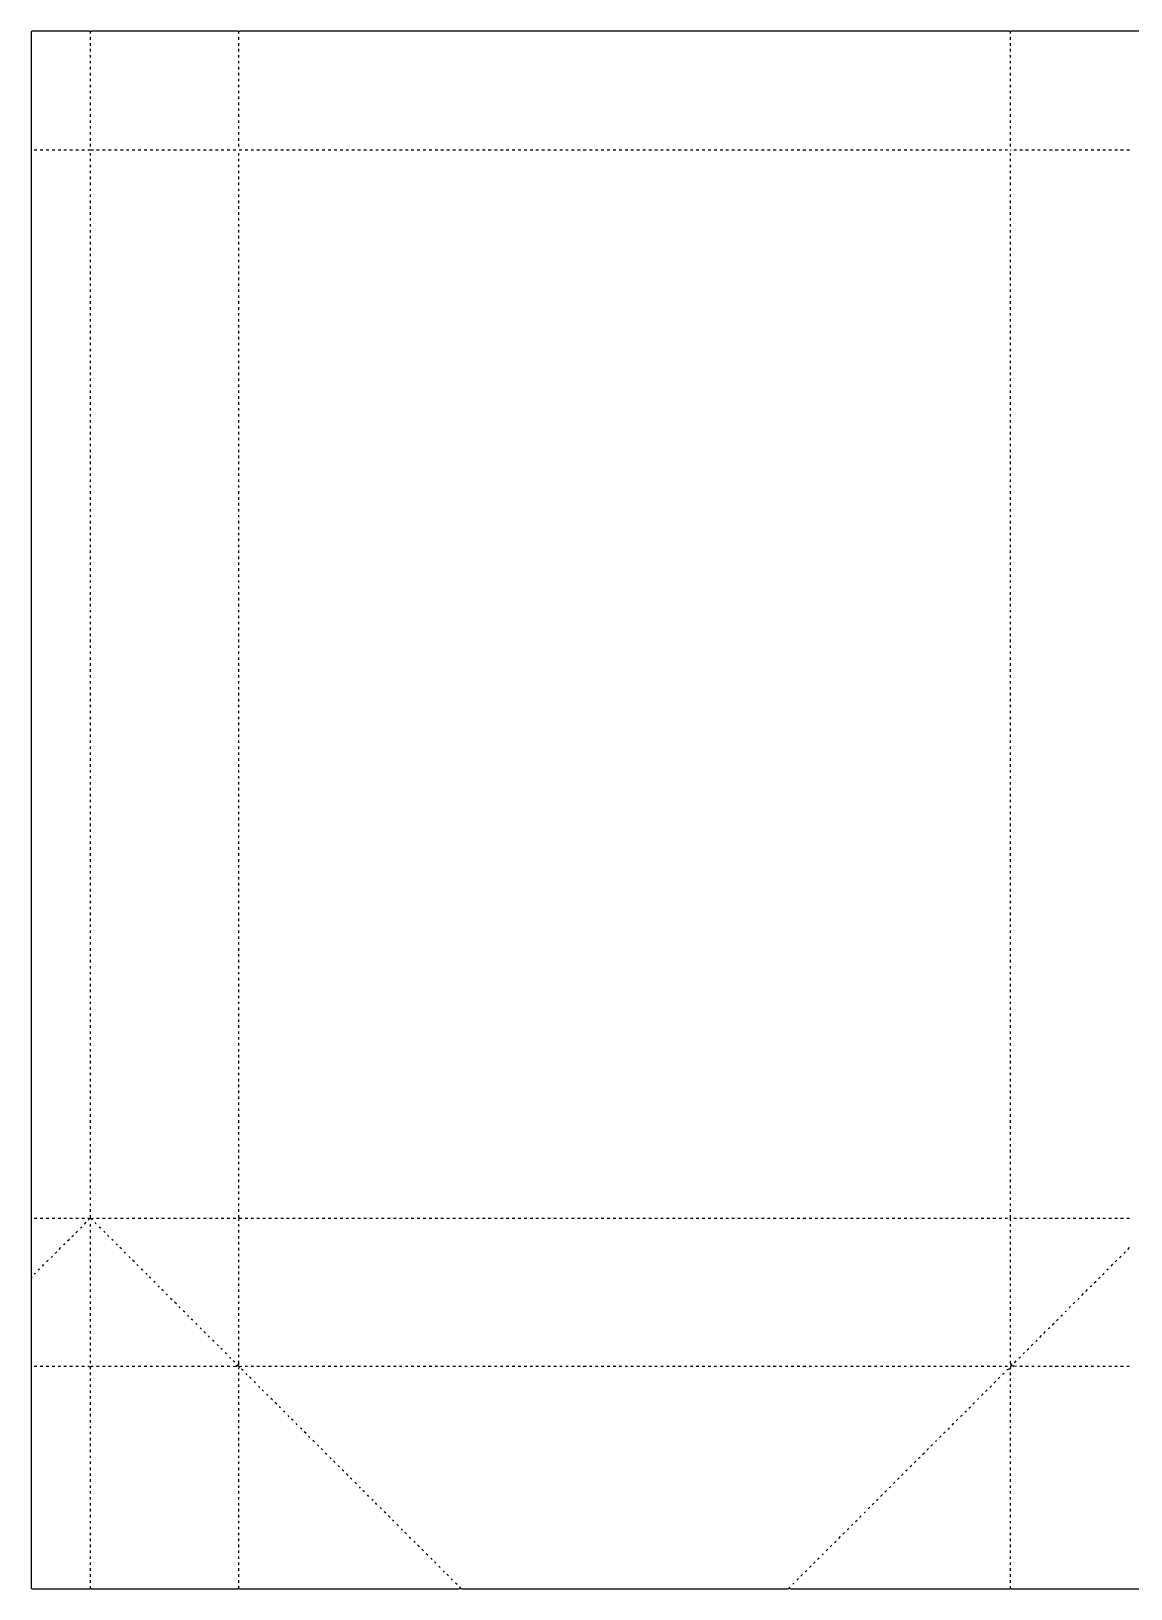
# Model space of a CAD drawing. Extents: x 1007 to 9747, y 717 to 6917.
# Drawn here: x 1007 to 5382, y 717 to 6917 of the extents above; entities that cross this region are included whole.
import ezdxf

# ---------------------------------------------------------------- set-up
doc = ezdxf.new("R2010")
doc.units = 0
doc.layers.get('0').update_dxf_attribs({"linetype": 'CONTINUOUS'})

msp = doc.modelspace()

# ---------------------------------------------------------------- linework, layer by layer
at = {"color": 7, "linetype": 'CONTINUOUS'}
for points in [[(5491, 6917), (4908, 6917), (4905, 6915), (4901.1, 6916.2), (4900, 6917), (1837, 6917), (1835.9, 6916.2, -0.374448), (1829, 6917), (1247, 6917), (1245.1, 6915.8), (1244, 6915), (1240.9, 6915.8), (1240.1, 6916.2), (1239, 6917), (1010, 6917), (1008, 6915), (1007, 6914), (1007, 1961), (1008, 1960), (1008, 1957), (1007, 1956), (1007, 720), (1010, 717), (1239, 717, -0.120666), (1243, 719, -0.120666), (1247, 717), (1829, 717, -0.120666), (1833, 719, -0.120666), (1837, 717), (2708, 717, -0.079147), (2714, 720)], [(1235, 2185, 0.150174), (1238, 2189)], [(1247, 2189, -0.169723), (1255, 2193)], [(1185, 2135, -0.071068), (1192, 2141)], [(1203, 2153, -0.087559), (1209, 2158)], [(1136, 2086, -0.087559), (1142, 2091)], [(1036, 1986, -0.087559), (1042, 1991)], [(1086, 2036, -0.087559), (1092, 2041)], [(5288, 1986, -0.087559), (5294, 1991)], [(5338, 2036, -0.087559), (5344, 2041)], [(1019, 1969, -0.087559), (1025, 1974)], [(5221, 1919, -0.087559), (5227, 1924)], [(5270, 1968, -0.071068), (5277, 1974)], [(5171, 1869, -0.087559), (5177, 1874)], [(5104, 1802, -0.087559), (5110, 1807)], [(5121, 1819, -0.087559), (5127, 1824)], [(5054, 1752, -0.087559), (5060, 1757)], [(5004, 1702, -0.087559), (5010, 1707)], [(1833, 1592), (1834, 1601), (1834, 1602), (1830, 1606), (1830, 1609, -0.236068), (1833, 1614)], [(1833, 1611, 0.720759), (1833, 1614), (1833, 1625)], [(4889, 1587, -0.28235), (4903, 1593), (4904, 1594), (4904.4, 1600.9), (4906.8, 1605.1), (4907, 1606), (4907, 1610, -0.684067), (4905, 1613, -0.08251), (4904, 1625)], [(4937, 1635, -0.087559), (4943, 1640)], [(1232, 1603, -0.225288), (1241, 1601), (1245, 1601), (1246.1, 1601.8, -0.169482), (1254, 1603)], [(1823, 1603, -0.682961), (1827, 1605), (1828, 1606), (1830, 1606)], [(4872, 1570, -0.087559), (4878, 1575)], [(4912, 1605, 0.425479), (4907, 1606)], [(4822, 1520, -0.087559), (4828, 1525)], [(4772, 1470, -0.087559), (4778, 1475)], [(4705, 1403, -0.087559), (4711, 1408)], [(4722, 1420, -0.087559), (4728, 1425)], [(4605, 1303, -0.087559), (4611, 1308)], [(4655, 1353, -0.087559), (4661, 1358)], [(4538, 1236, -0.087559), (4544, 1241)], [(4488, 1186, -0.087559), (4494, 1191)], [(4421, 1119, -0.087559), (4427, 1124)], [(4438, 1136, -0.087559), (4444, 1141)], [(4371, 1069, -0.087559), (4377, 1074)], [(4321, 1019, -0.087559), (4327, 1024)], [(4254, 952, -0.087559), (4260, 957)], [(4271, 969, -0.087559), (4277, 974)], [(4204, 902, -0.087559), (4210, 907)], [(4154, 852, -0.087559), (4160, 857)], [(4087, 785, -0.087559), (4093, 790)], [(2711, 725), (2714, 722), (2714, 720, -0.085094), (2720, 717), (4018, 717, -0.079147), (4024, 720, -0.256569), (4026, 724)], [(4024, 720), (4029, 717), (4900, 717, -0.120666), (4904, 719, -0.120666), (4908, 717), (5491, 717, -0.120666), (5495, 719, -0.120666), (5499, 717), (6082, 717, -0.120666), (6086, 719)], [(4037, 735, -0.087559), (4043, 740)]]:
    msp.add_lwpolyline(points, format="xyb", dxfattribs=at)
for points in [[(1243, 6907), (1243, 6915)], [(1243, 6883), (1243, 6893)], [(1833, 6907), (1833, 6915)], [(1833, 6883), (1833, 6893)], [(4904, 6907), (4904, 6915)], [(4904, 6883), (4904, 6893)], [(1243, 6859), (1243, 6869)], [(1243, 6836), (1243, 6846)], [(1243, 6812), (1243, 6822)], [(1833, 6859), (1833, 6869)], [(1833, 6836), (1833, 6846)], [(1833, 6812), (1833, 6822)], [(4904, 6859), (4904, 6869)], [(4904, 6836), (4904, 6846)], [(4904, 6812), (4904, 6822)], [(1243, 6789), (1243, 6798)], [(1243, 6765), (1243, 6775)], [(1833, 6789), (1833, 6798)], [(1833, 6765), (1833, 6775)], [(4904, 6789), (4904, 6798)], [(4904, 6765), (4904, 6775)], [(1243, 6741), (1243, 6751)], [(1243, 6718), (1243, 6727)], [(1243, 6694), (1243, 6704)], [(1833, 6741), (1833, 6751)], [(1833, 6718), (1833, 6727)], [(1833, 6694), (1833, 6704)], [(4904, 6741), (4904, 6751)], [(4904, 6718), (4904, 6727)], [(4904, 6694), (4904, 6704)], [(1243, 6670), (1243, 6680)], [(1243, 6647), (1243, 6657)], [(1833, 6670), (1833, 6680)], [(1833, 6647), (1833, 6657)], [(4904, 6670), (4904, 6680)], [(4904, 6647), (4904, 6657)], [(1243, 6623), (1243, 6633)], [(1243, 6600), (1243, 6609)], [(1243, 6576), (1243, 6586)], [(1833, 6623), (1833, 6633)], [(1833, 6600), (1833, 6609)], [(1833, 6576), (1833, 6586)], [(4904, 6623), (4904, 6633)], [(4904, 6600), (4904, 6609)], [(4904, 6576), (4904, 6586)], [(1243, 6552), (1243, 6562)], [(1243, 6529), (1243, 6539)], [(1243, 6505), (1243, 6515)], [(1833, 6552), (1833, 6562)], [(1833, 6529), (1833, 6539)], [(1833, 6505), (1833, 6515)], [(4904, 6552), (4904, 6562)], [(4904, 6529), (4904, 6539)], [(4904, 6505), (4904, 6515)], [(1243, 6481), (1243, 6491)], [(1243, 6458), (1243, 6468)], [(1833, 6481), (1833, 6491)], [(1833, 6458), (1833, 6468)], [(4904, 6481), (4904, 6491)], [(4904, 6458), (4904, 6468)], [(1019, 6445), (1030, 6445)], [(1043, 6445), (1054, 6445)], [(1067, 6445), (1077, 6445)], [(1090, 6445), (1101, 6445)], [(1114, 6445), (1125, 6445)], [(1137, 6445), (1148, 6445)], [(1161, 6445), (1172, 6445)], [(1185, 6445), (1196, 6445)], [(1208, 6445), (1219, 6445)], [(1232, 6445), (1255, 6445)], [(1243, 6422), (1243, 6432)], [(1243, 6399), (1243, 6409)], [(1267, 6445), (1278, 6445)], [(1291, 6445), (1302, 6445)], [(1315, 6445), (1325, 6445)], [(1338, 6445), (1349, 6445)], [(1362, 6445), (1373, 6445)], [(1386, 6445), (1396, 6445)], [(1409, 6445), (1420, 6445)], [(1433, 6445), (1444, 6445)], [(1456, 6445), (1467, 6445)], [(1480, 6445), (1491, 6445)], [(1504, 6445), (1514, 6445)], [(1527, 6445), (1538, 6445)], [(1551, 6445), (1562, 6445)], [(1574, 6445), (1585, 6445)], [(1598, 6445), (1609, 6445)], [(1622, 6445), (1633, 6445)], [(1645, 6445), (1656, 6445)], [(1669, 6445), (1680, 6445)], [(1693, 6445), (1703, 6445)], [(1716, 6445), (1727, 6445)], [(1740, 6445), (1751, 6445)], [(1763, 6445), (1774, 6445)], [(1787, 6445), (1798, 6445)], [(1811, 6445), (1822, 6445)], [(1833, 6422), (1833, 6432)], [(1833, 6399), (1833, 6409)], [(1834, 6445), (1845, 6445)], [(1858, 6445), (1869, 6445)], [(1882, 6445), (1892, 6445)], [(1905, 6445), (1916, 6445)], [(1929, 6445), (1940, 6445)], [(1952, 6445), (1963, 6445)], [(1976, 6445), (1987, 6445)], [(2000, 6445), (2011, 6445)], [(2023, 6445), (2034, 6445)], [(2047, 6445), (2058, 6445)], [(2071, 6445), (2081, 6445)], [(2094, 6445), (2105, 6445)], [(2118, 6445), (2129, 6445)], [(2141, 6445), (2152, 6445)], [(2165, 6445), (2176, 6445)], [(2189, 6445), (2199, 6445)], [(2212, 6445), (2223, 6445)], [(2236, 6445), (2247, 6445)], [(2260, 6445), (2270, 6445)], [(2283, 6445), (2294, 6445)], [(2307, 6445), (2318, 6445)], [(2330, 6445), (2341, 6445)], [(2354, 6445), (2365, 6445)], [(2378, 6445), (2388, 6445)], [(2401, 6445), (2412, 6445)], [(2425, 6445), (2436, 6445)], [(2449, 6445), (2459, 6445)], [(2472, 6445), (2483, 6445)], [(2496, 6445), (2507, 6445)], [(2519, 6445), (2530, 6445)], [(2543, 6445), (2554, 6445)], [(2567, 6445), (2577, 6445)], [(2590, 6445), (2601, 6445)], [(2614, 6445), (2625, 6445)], [(2637, 6445), (2648, 6445)], [(2661, 6445), (2672, 6445)], [(2685, 6445), (2696, 6445)], [(2708, 6445), (2719, 6445)], [(2732, 6445), (2743, 6445)], [(2756, 6445), (2766, 6445)], [(2779, 6445), (2790, 6445)], [(2803, 6445), (2814, 6445)], [(2826, 6445), (2837, 6445)], [(2850, 6445), (2861, 6445)], [(2874, 6445), (2885, 6445)], [(2897, 6445), (2908, 6445)], [(2921, 6445), (2932, 6445)], [(2945, 6445), (2955, 6445)], [(2968, 6445), (2979, 6445)], [(2992, 6445), (3003, 6445)], [(3015, 6445), (3026, 6445)], [(3039, 6445), (3050, 6445)], [(3063, 6445), (3074, 6445)], [(3086, 6445), (3097, 6445)], [(3110, 6445), (3121, 6445)], [(3134, 6445), (3144, 6445)], [(3157, 6445), (3168, 6445)], [(3181, 6445), (3192, 6445)], [(3204, 6445), (3215, 6445)], [(3228, 6445), (3239, 6445)], [(3252, 6445), (3262, 6445)], [(3275, 6445), (3286, 6445)], [(3299, 6445), (3310, 6445)], [(3323, 6445), (3333, 6445)], [(3346, 6445), (3357, 6445)], [(3370, 6445), (3381, 6445)], [(3393, 6445), (3404, 6445)], [(3417, 6445), (3428, 6445)], [(3441, 6445), (3451, 6445)], [(3464, 6445), (3475, 6445)], [(3488, 6445), (3499, 6445)], [(3512, 6445), (3522, 6445)], [(3535, 6445), (3546, 6445)], [(3559, 6445), (3570, 6445)], [(3582, 6445), (3593, 6445)], [(3606, 6445), (3617, 6445)], [(3630, 6445), (3640, 6445)], [(3653, 6445), (3664, 6445)], [(3677, 6445), (3688, 6445)], [(3701, 6445), (3711, 6445)], [(3724, 6445), (3735, 6445)], [(3748, 6445), (3759, 6445)], [(3771, 6445), (3782, 6445)], [(3795, 6445), (3806, 6445)], [(3819, 6445), (3829, 6445)], [(3842, 6445), (3853, 6445)], [(3866, 6445), (3877, 6445)], [(3889, 6445), (3900, 6445)], [(3913, 6445), (3924, 6445)], [(3937, 6445), (3948, 6445)], [(3960, 6445), (3971, 6445)], [(3984, 6445), (3995, 6445)], [(4008, 6445), (4018, 6445)], [(4031, 6445), (4042, 6445)], [(4055, 6445), (4066, 6445)], [(4078, 6445), (4089, 6445)], [(4102, 6445), (4113, 6445)], [(4126, 6445), (4137, 6445)], [(4149, 6445), (4160, 6445)], [(4173, 6445), (4184, 6445)], [(4197, 6445), (4207, 6445)], [(4220, 6445), (4231, 6445)], [(4244, 6445), (4255, 6445)], [(4267, 6445), (4278, 6445)], [(4291, 6445), (4302, 6445)], [(4315, 6445), (4326, 6445)], [(4338, 6445), (4349, 6445)], [(4362, 6445), (4373, 6445)], [(4386, 6445), (4396, 6445)], [(4409, 6445), (4420, 6445)], [(4433, 6445), (4444, 6445)], [(4456, 6445), (4467, 6445)], [(4480, 6445), (4491, 6445)], [(4504, 6445), (4514, 6445)], [(4527, 6445), (4538, 6445)], [(4551, 6445), (4562, 6445)], [(4575, 6445), (4585, 6445)], [(4598, 6445), (4609, 6445)], [(4622, 6445), (4633, 6445)], [(4645, 6445), (4656, 6445)], [(4669, 6445), (4680, 6445)], [(4693, 6445), (4703, 6445)], [(4716, 6445), (4727, 6445)], [(4740, 6445), (4751, 6445)], [(4764, 6445), (4774, 6445)], [(4787, 6445), (4798, 6445)], [(4811, 6445), (4822, 6445)], [(4834, 6445), (4845, 6445)], [(4858, 6445), (4869, 6445)], [(4882, 6445), (4892, 6445)], [(4904, 6445), (4906, 6445)], [(4904, 6422), (4904, 6432)], [(4904, 6399), (4904, 6409)], [(4917, 6445), (4928, 6445)], [(4941, 6445), (4952, 6445)], [(4964, 6445), (4975, 6445)], [(4988, 6445), (4999, 6445)], [(5012, 6445), (5022, 6445)], [(5035, 6445), (5046, 6445)], [(5059, 6445), (5070, 6445)], [(5082, 6445), (5093, 6445)], [(5106, 6445), (5117, 6445)], [(5130, 6445), (5140, 6445)], [(5153, 6445), (5164, 6445)], [(5177, 6445), (5188, 6445)], [(5201, 6445), (5211, 6445)], [(5224, 6445), (5235, 6445)], [(5248, 6445), (5259, 6445)], [(5271, 6445), (5282, 6445)], [(5295, 6445), (5306, 6445)], [(5319, 6445), (5329, 6445)], [(5342, 6445), (5353, 6445)], [(5366, 6445), (5377, 6445)], [(1243, 6375), (1243, 6385)], [(1243, 6352), (1243, 6361)], [(1243, 6328), (1243, 6338)], [(1833, 6375), (1833, 6385)], [(1833, 6352), (1833, 6361)], [(1833, 6328), (1833, 6338)], [(4904, 6375), (4904, 6385)], [(4904, 6352), (4904, 6361)], [(4904, 6328), (4904, 6338)], [(1243, 6304), (1243, 6314)], [(1243, 6281), (1243, 6290)], [(1243, 6257), (1243, 6267)], [(1833, 6304), (1833, 6314)], [(1833, 6281), (1833, 6290)], [(1833, 6257), (1833, 6267)], [(4904, 6304), (4904, 6314)], [(4904, 6281), (4904, 6290)], [(4904, 6257), (4904, 6267)], [(1243, 6233), (1243, 6243)], [(1243, 6210), (1243, 6220)], [(1833, 6233), (1833, 6243)], [(1833, 6210), (1833, 6220)], [(4904, 6233), (4904, 6243)], [(4904, 6210), (4904, 6220)], [(1243, 6186), (1243, 6196)], [(1243, 6163), (1243, 6172)], [(1243, 6139), (1243, 6149)], [(1833, 6186), (1833, 6196)], [(1833, 6163), (1833, 6172)], [(1833, 6139), (1833, 6149)], [(4904, 6186), (4904, 6196)], [(4904, 6163), (4904, 6172)], [(4904, 6139), (4904, 6149)], [(1243, 6115), (1243, 6125)], [(1243, 6092), (1243, 6102)], [(1243, 6068), (1243, 6078)], [(1833, 6115), (1833, 6125)], [(1833, 6092), (1833, 6102)], [(1833, 6068), (1833, 6078)], [(4904, 6115), (4904, 6125)], [(4904, 6092), (4904, 6102)], [(4904, 6068), (4904, 6078)], [(1243, 6044), (1243, 6054)], [(1243, 6021), (1243, 6031)], [(1833, 6044), (1833, 6054)], [(1833, 6021), (1833, 6031)], [(4904, 6044), (4904, 6054)], [(4904, 6021), (4904, 6031)], [(1243, 5997), (1243, 6007)], [(1243, 5974), (1243, 5983)], [(1243, 5950), (1243, 5960)], [(1833, 5997), (1833, 6007)], [(1833, 5974), (1833, 5983)], [(1833, 5950), (1833, 5960)], [(4904, 5997), (4904, 6007)], [(4904, 5974), (4904, 5983)], [(4904, 5950), (4904, 5960)], [(1243, 5926), (1243, 5936)], [(1243, 5903), (1243, 5913)], [(1833, 5926), (1833, 5936)], [(1833, 5903), (1833, 5913)], [(4904, 5926), (4904, 5936)], [(4904, 5903), (4904, 5913)], [(1243, 5879), (1243, 5889)], [(1243, 5855), (1243, 5865)], [(1243, 5832), (1243, 5842)], [(1833, 5879), (1833, 5889)], [(1833, 5855), (1833, 5865)], [(1833, 5832), (1833, 5842)], [(4904, 5879), (4904, 5889)], [(4904, 5855), (4904, 5865)], [(4904, 5832), (4904, 5842)], [(1243, 5808), (1243, 5818)], [(1243, 5785), (1243, 5794)], [(1243, 5761), (1243, 5771)], [(1833, 5808), (1833, 5818)], [(1833, 5785), (1833, 5794)], [(1833, 5761), (1833, 5771)], [(4904, 5808), (4904, 5818)], [(4904, 5785), (4904, 5794)], [(4904, 5761), (4904, 5771)], [(1243, 5737), (1243, 5747)], [(1243, 5714), (1243, 5724)], [(1833, 5737), (1833, 5747)], [(1833, 5714), (1833, 5724)], [(4904, 5737), (4904, 5747)], [(4904, 5714), (4904, 5724)], [(1243, 5690), (1243, 5700)], [(1243, 5667), (1243, 5676)], [(1243, 5643), (1243, 5653)], [(1833, 5690), (1833, 5700)], [(1833, 5667), (1833, 5676)], [(1833, 5643), (1833, 5653)], [(4904, 5690), (4904, 5700)], [(4904, 5667), (4904, 5676)], [(4904, 5643), (4904, 5653)], [(1243, 5619), (1243, 5629)], [(1243, 5596), (1243, 5605)], [(1243, 5572), (1243, 5582)], [(1833, 5619), (1833, 5629)], [(1833, 5596), (1833, 5605)], [(1833, 5572), (1833, 5582)], [(4904, 5619), (4904, 5629)], [(4904, 5596), (4904, 5605)], [(4904, 5572), (4904, 5582)], [(1243, 5548), (1243, 5558)], [(1243, 5525), (1243, 5535)], [(1833, 5548), (1833, 5558)], [(1833, 5525), (1833, 5535)], [(4904, 5548), (4904, 5558)], [(4904, 5525), (4904, 5535)], [(1243, 5501), (1243, 5511)], [(1243, 5478), (1243, 5487)], [(1243, 5454), (1243, 5464)], [(1833, 5501), (1833, 5511)], [(1833, 5478), (1833, 5487)], [(1833, 5454), (1833, 5464)], [(4904, 5501), (4904, 5511)], [(4904, 5478), (4904, 5487)], [(4904, 5454), (4904, 5464)], [(1243, 5430), (1243, 5440)], [(1243, 5407), (1243, 5416)], [(1833, 5430), (1833, 5440)], [(1833, 5407), (1833, 5416)], [(4904, 5430), (4904, 5440)], [(4904, 5407), (4904, 5416)], [(1243, 5383), (1243, 5393)], [(1243, 5359), (1243, 5369)], [(1243, 5336), (1243, 5346)], [(1833, 5383), (1833, 5393)], [(1833, 5359), (1833, 5369)], [(1833, 5336), (1833, 5346)], [(4904, 5383), (4904, 5393)], [(4904, 5359), (4904, 5369)], [(4904, 5336), (4904, 5346)], [(1243, 5312), (1243, 5322)], [(1243, 5289), (1243, 5298)], [(1243, 5265), (1243, 5275)], [(1833, 5312), (1833, 5322)], [(1833, 5289), (1833, 5298)], [(1833, 5265), (1833, 5275)], [(4904, 5312), (4904, 5322)], [(4904, 5289), (4904, 5298)], [(4904, 5265), (4904, 5275)], [(1243, 5241), (1243, 5251)], [(1243, 5218), (1243, 5228)], [(1833, 5241), (1833, 5251)], [(1833, 5218), (1833, 5228)], [(4904, 5241), (4904, 5251)], [(4904, 5218), (4904, 5228)], [(1243, 5194), (1243, 5204)], [(1243, 5170), (1243, 5180)], [(1243, 5147), (1243, 5157)], [(1833, 5194), (1833, 5204)], [(1833, 5170), (1833, 5180)], [(1833, 5147), (1833, 5157)], [(4904, 5194), (4904, 5204)], [(4904, 5170), (4904, 5180)], [(4904, 5147), (4904, 5157)], [(1243, 5123), (1243, 5133)], [(1243, 5100), (1243, 5109)], [(1243, 5076), (1243, 5086)], [(1833, 5123), (1833, 5133)], [(1833, 5100), (1833, 5109)], [(1833, 5076), (1833, 5086)], [(4904, 5123), (4904, 5133)], [(4904, 5100), (4904, 5109)], [(4904, 5076), (4904, 5086)], [(1243, 5052), (1243, 5062)], [(1243, 5029), (1243, 5039)], [(1833, 5052), (1833, 5062)], [(1833, 5029), (1833, 5039)], [(4904, 5052), (4904, 5062)], [(4904, 5029), (4904, 5039)], [(1243, 5005), (1243, 5015)], [(1243, 4982), (1243, 4991)], [(1243, 4958), (1243, 4968)], [(1833, 5005), (1833, 5015)], [(1833, 4982), (1833, 4991)], [(1833, 4958), (1833, 4968)], [(4904, 5005), (4904, 5015)], [(4904, 4982), (4904, 4991)], [(4904, 4958), (4904, 4968)], [(1243, 4934), (1243, 4944)], [(1243, 4911), (1243, 4920)], [(1833, 4934), (1833, 4944)], [(1833, 4911), (1833, 4920)], [(4904, 4934), (4904, 4944)], [(4904, 4911), (4904, 4920)], [(1243, 4887), (1243, 4897)], [(1243, 4863), (1243, 4873)], [(1243, 4840), (1243, 4850)], [(1833, 4887), (1833, 4897)], [(1833, 4863), (1833, 4873)], [(1833, 4840), (1833, 4850)], [(4904, 4887), (4904, 4897)], [(4904, 4863), (4904, 4873)], [(4904, 4840), (4904, 4850)], [(1243, 4816), (1243, 4826)], [(1243, 4793), (1243, 4802)], [(1243, 4769), (1243, 4779)], [(1833, 4816), (1833, 4826)], [(1833, 4793), (1833, 4802)], [(1833, 4769), (1833, 4779)], [(4904, 4816), (4904, 4826)], [(4904, 4793), (4904, 4802)], [(4904, 4769), (4904, 4779)], [(1243, 4745), (1243, 4755)], [(1243, 4722), (1243, 4731)], [(1833, 4745), (1833, 4755)], [(1833, 4722), (1833, 4731)], [(4904, 4745), (4904, 4755)], [(4904, 4722), (4904, 4731)], [(1243, 4698), (1243, 4708)], [(1243, 4674), (1243, 4684)], [(1243, 4651), (1243, 4661)], [(1833, 4698), (1833, 4708)], [(1833, 4674), (1833, 4684)], [(1833, 4651), (1833, 4661)], [(4904, 4698), (4904, 4708)], [(4904, 4674), (4904, 4684)], [(4904, 4651), (4904, 4661)], [(1243, 4627), (1243, 4637)], [(1243, 4604), (1243, 4613)], [(1243, 4580), (1243, 4590)], [(1833, 4627), (1833, 4637)], [(1833, 4604), (1833, 4613)], [(1833, 4580), (1833, 4590)], [(4904, 4627), (4904, 4637)], [(4904, 4604), (4904, 4613)], [(4904, 4580), (4904, 4590)], [(1243, 4556), (1243, 4566)], [(1243, 4533), (1243, 4543)], [(1833, 4556), (1833, 4566)], [(1833, 4533), (1833, 4543)], [(4904, 4556), (4904, 4566)], [(4904, 4533), (4904, 4543)], [(1243, 4509), (1243, 4519)], [(1243, 4485), (1243, 4495)], [(1243, 4462), (1243, 4472)], [(1833, 4509), (1833, 4519)], [(1833, 4485), (1833, 4495)], [(1833, 4462), (1833, 4472)], [(4904, 4509), (4904, 4519)], [(4904, 4485), (4904, 4495)], [(4904, 4462), (4904, 4472)], [(1243, 4438), (1243, 4448)], [(1243, 4415), (1243, 4424)], [(1833, 4438), (1833, 4448)], [(1833, 4415), (1833, 4424)], [(4904, 4438), (4904, 4448)], [(4904, 4415), (4904, 4424)], [(1243, 4391), (1243, 4401)], [(1243, 4367), (1243, 4377)], [(1243, 4344), (1243, 4354)], [(1833, 4391), (1833, 4401)], [(1833, 4367), (1833, 4377)], [(1833, 4344), (1833, 4354)], [(4904, 4391), (4904, 4401)], [(4904, 4367), (4904, 4377)], [(4904, 4344), (4904, 4354)], [(1243, 4320), (1243, 4330)], [(1243, 4296), (1243, 4306)], [(1243, 4273), (1243, 4283)], [(1833, 4320), (1833, 4330)], [(1833, 4296), (1833, 4306)], [(1833, 4273), (1833, 4283)], [(4904, 4320), (4904, 4330)], [(4904, 4296), (4904, 4306)], [(4904, 4273), (4904, 4283)], [(1243, 4249), (1243, 4259)], [(1243, 4226), (1243, 4235)], [(1833, 4249), (1833, 4259)], [(1833, 4226), (1833, 4235)], [(4904, 4249), (4904, 4259)], [(4904, 4226), (4904, 4235)], [(1243, 4202), (1243, 4212)], [(1243, 4178), (1243, 4188)], [(1243, 4155), (1243, 4165)], [(1833, 4202), (1833, 4212)], [(1833, 4178), (1833, 4188)], [(1833, 4155), (1833, 4165)], [(4904, 4202), (4904, 4212)], [(4904, 4178), (4904, 4188)], [(4904, 4155), (4904, 4165)], [(1243, 4131), (1243, 4141)], [(1243, 4108), (1243, 4117)], [(1243, 4084), (1243, 4094)], [(1833, 4131), (1833, 4141)], [(1833, 4108), (1833, 4117)], [(1833, 4084), (1833, 4094)], [(4904, 4131), (4904, 4141)], [(4904, 4108), (4904, 4117)], [(4904, 4084), (4904, 4094)], [(1243, 4060), (1243, 4070)], [(1243, 4037), (1243, 4046)], [(1833, 4060), (1833, 4070)], [(1833, 4037), (1833, 4046)], [(4904, 4060), (4904, 4070)], [(4904, 4037), (4904, 4046)], [(1243, 4013), (1243, 4023)], [(1243, 3989), (1243, 3999)], [(1243, 3966), (1243, 3976)], [(1833, 4013), (1833, 4023)], [(1833, 3989), (1833, 3999)], [(1833, 3966), (1833, 3976)], [(4904, 4013), (4904, 4023)], [(4904, 3989), (4904, 3999)], [(4904, 3966), (4904, 3976)], [(1243, 3942), (1243, 3952)], [(1243, 3919), (1243, 3928)], [(1833, 3942), (1833, 3952)], [(1833, 3919), (1833, 3928)], [(4904, 3942), (4904, 3952)], [(4904, 3919), (4904, 3928)], [(1243, 3895), (1243, 3905)], [(1243, 3871), (1243, 3881)], [(1243, 3848), (1243, 3857)], [(1833, 3895), (1833, 3905)], [(1833, 3871), (1833, 3881)], [(1833, 3848), (1833, 3857)], [(4904, 3895), (4904, 3905)], [(4904, 3871), (4904, 3881)], [(4904, 3848), (4904, 3857)], [(1243, 3824), (1243, 3834)], [(1243, 3800), (1243, 3810)], [(1243, 3777), (1243, 3787)], [(1833, 3824), (1833, 3834)], [(1833, 3800), (1833, 3810)], [(1833, 3777), (1833, 3787)], [(4904, 3824), (4904, 3834)], [(4904, 3800), (4904, 3810)], [(4904, 3777), (4904, 3787)], [(1243, 3753), (1243, 3763)], [(1243, 3730), (1243, 3739)], [(1833, 3753), (1833, 3763)], [(1833, 3730), (1833, 3739)], [(4904, 3753), (4904, 3763)], [(4904, 3730), (4904, 3739)], [(1243, 3706), (1243, 3716)], [(1243, 3682), (1243, 3692)], [(1243, 3659), (1243, 3669)], [(1833, 3706), (1833, 3716)], [(1833, 3682), (1833, 3692)], [(1833, 3659), (1833, 3669)], [(4904, 3706), (4904, 3716)], [(4904, 3682), (4904, 3692)], [(4904, 3659), (4904, 3669)], [(1243, 3635), (1243, 3645)], [(1243, 3611), (1243, 3621)], [(1243, 3588), (1243, 3598)], [(1833, 3635), (1833, 3645)], [(1833, 3611), (1833, 3621)], [(1833, 3588), (1833, 3598)], [(4904, 3635), (4904, 3645)], [(4904, 3611), (4904, 3621)], [(4904, 3588), (4904, 3598)], [(1243, 3564), (1243, 3574)], [(1243, 3541), (1243, 3550)], [(1833, 3564), (1833, 3574)], [(1833, 3541), (1833, 3550)], [(4904, 3564), (4904, 3574)], [(4904, 3541), (4904, 3550)], [(1243, 3517), (1243, 3527)], [(1243, 3493), (1243, 3503)], [(1243, 3470), (1243, 3480)], [(1833, 3517), (1833, 3527)], [(1833, 3493), (1833, 3503)], [(1833, 3470), (1833, 3480)], [(4904, 3517), (4904, 3527)], [(4904, 3493), (4904, 3503)], [(4904, 3470), (4904, 3480)], [(1243, 3446), (1243, 3456)], [(1243, 3422), (1243, 3432)], [(1833, 3446), (1833, 3456)], [(1833, 3422), (1833, 3432)], [(4904, 3446), (4904, 3456)], [(4904, 3422), (4904, 3432)], [(1243, 3399), (1243, 3409)], [(1243, 3375), (1243, 3385)], [(1243, 3352), (1243, 3361)], [(1833, 3399), (1833, 3409)], [(1833, 3375), (1833, 3385)], [(1833, 3352), (1833, 3361)], [(4904, 3399), (4904, 3409)], [(4904, 3375), (4904, 3385)], [(4904, 3352), (4904, 3361)], [(1243, 3328), (1243, 3338)], [(1243, 3304), (1243, 3314)], [(1243, 3281), (1243, 3291)], [(1833, 3328), (1833, 3338)], [(1833, 3304), (1833, 3314)], [(1833, 3281), (1833, 3291)], [(4904, 3328), (4904, 3338)], [(4904, 3304), (4904, 3314)], [(4904, 3281), (4904, 3291)], [(1243, 3257), (1243, 3267)], [(1243, 3234), (1243, 3243)], [(1833, 3257), (1833, 3267)], [(1833, 3234), (1833, 3243)], [(4904, 3257), (4904, 3267)], [(4904, 3234), (4904, 3243)], [(1243, 3210), (1243, 3220)], [(1243, 3186), (1243, 3196)], [(1243, 3163), (1243, 3172)], [(1833, 3210), (1833, 3220)], [(1833, 3186), (1833, 3196)], [(1833, 3163), (1833, 3172)], [(4904, 3210), (4904, 3220)], [(4904, 3186), (4904, 3196)], [(4904, 3163), (4904, 3172)], [(1243, 3139), (1243, 3149)], [(1243, 3115), (1243, 3125)], [(1243, 3092), (1243, 3102)], [(1833, 3139), (1833, 3149)], [(1833, 3115), (1833, 3125)], [(1833, 3092), (1833, 3102)], [(4904, 3139), (4904, 3149)], [(4904, 3115), (4904, 3125)], [(4904, 3092), (4904, 3102)], [(1243, 3068), (1243, 3078)], [(1243, 3045), (1243, 3054)], [(1833, 3068), (1833, 3078)], [(1833, 3045), (1833, 3054)], [(4904, 3068), (4904, 3078)], [(4904, 3045), (4904, 3054)], [(1243, 3021), (1243, 3031)], [(1243, 2997), (1243, 3007)], [(1243, 2974), (1243, 2983)], [(1833, 3021), (1833, 3031)], [(1833, 2997), (1833, 3007)], [(1833, 2974), (1833, 2983)], [(4904, 3021), (4904, 3031)], [(4904, 2997), (4904, 3007)], [(4904, 2974), (4904, 2983)], [(1243, 2950), (1243, 2960)], [(1243, 2926), (1243, 2936)], [(1833, 2950), (1833, 2960)], [(1833, 2926), (1833, 2936)], [(4904, 2950), (4904, 2960)], [(4904, 2926), (4904, 2936)], [(1243, 2903), (1243, 2913)], [(1243, 2879), (1243, 2889)], [(1243, 2856), (1243, 2865)], [(1833, 2903), (1833, 2913)], [(1833, 2879), (1833, 2889)], [(1833, 2856), (1833, 2865)], [(4904, 2903), (4904, 2913)], [(4904, 2879), (4904, 2889)], [(4904, 2856), (4904, 2865)], [(1243, 2832), (1243, 2842)], [(1243, 2808), (1243, 2818)], [(1243, 2785), (1243, 2795)], [(1833, 2832), (1833, 2842)], [(1833, 2808), (1833, 2818)], [(1833, 2785), (1833, 2795)], [(4904, 2832), (4904, 2842)], [(4904, 2808), (4904, 2818)], [(4904, 2785), (4904, 2795)], [(1243, 2761), (1243, 2771)], [(1243, 2737), (1243, 2747)], [(1833, 2761), (1833, 2771)], [(1833, 2737), (1833, 2747)], [(4904, 2761), (4904, 2771)], [(4904, 2737), (4904, 2747)], [(1243, 2714), (1243, 2724)], [(1243, 2690), (1243, 2700)], [(1243, 2667), (1243, 2676)], [(1833, 2714), (1833, 2724)], [(1833, 2690), (1833, 2700)], [(1833, 2667), (1833, 2676)], [(4904, 2714), (4904, 2724)], [(4904, 2690), (4904, 2700)], [(4904, 2667), (4904, 2676)], [(1243, 2643), (1243, 2653)], [(1243, 2619), (1243, 2629)], [(1243, 2596), (1243, 2606)], [(1833, 2643), (1833, 2653)], [(1833, 2619), (1833, 2629)], [(1833, 2596), (1833, 2606)], [(4904, 2643), (4904, 2653)], [(4904, 2619), (4904, 2629)], [(4904, 2596), (4904, 2606)], [(1243, 2572), (1243, 2582)], [(1243, 2548), (1243, 2558)], [(1833, 2572), (1833, 2582)], [(1833, 2548), (1833, 2558)], [(4904, 2572), (4904, 2582)], [(4904, 2548), (4904, 2558)], [(1243, 2525), (1243, 2535)], [(1243, 2501), (1243, 2511)], [(1243, 2478), (1243, 2487)], [(1833, 2525), (1833, 2535)], [(1833, 2501), (1833, 2511)], [(1833, 2478), (1833, 2487)], [(4904, 2525), (4904, 2535)], [(4904, 2501), (4904, 2511)], [(4904, 2478), (4904, 2487)], [(1243, 2454), (1243, 2464)], [(1243, 2430), (1243, 2440)], [(1833, 2454), (1833, 2464)], [(1833, 2430), (1833, 2440)], [(4904, 2454), (4904, 2464)], [(4904, 2430), (4904, 2440)], [(1243, 2407), (1243, 2417)], [(1243, 2383), (1243, 2393)], [(1243, 2360), (1243, 2369)], [(1833, 2407), (1833, 2417)], [(1833, 2383), (1833, 2393)], [(1833, 2360), (1833, 2369)], [(4904, 2407), (4904, 2417)], [(4904, 2383), (4904, 2393)], [(4904, 2360), (4904, 2369)], [(1243, 2336), (1243, 2346)], [(1243, 2312), (1243, 2322)], [(1243, 2289), (1243, 2298)], [(1833, 2336), (1833, 2346)], [(1833, 2312), (1833, 2322)], [(1833, 2289), (1833, 2298)], [(4904, 2336), (4904, 2346)], [(4904, 2312), (4904, 2322)], [(4904, 2289), (4904, 2298)], [(1243, 2265), (1243, 2275)], [(1243, 2241), (1243, 2251)], [(1833, 2265), (1833, 2275)], [(1833, 2241), (1833, 2251)], [(4904, 2265), (4904, 2275)], [(4904, 2241), (4904, 2251)], [(1019, 2193), (1030, 2193)], [(1043, 2193), (1054, 2193)], [(1067, 2193), (1077, 2193)], [(1090, 2193), (1101, 2193)], [(1114, 2193), (1125, 2193)], [(1137, 2193), (1148, 2193)], [(1161, 2193), (1172, 2193)], [(1185, 2193), (1196, 2193)], [(1208, 2193), (1219, 2193)], [(1219, 2169), (1226, 2176)], [(1250, 2186), (1247, 2189), (1246, 2190), (1243, 2190), (1239, 2190), (1238, 2189), (1233, 2192)], [(1243, 2218), (1243, 2228)], [(1243, 2190), (1243, 2204)], [(1266, 2170), (1261, 2175)], [(1267, 2193), (1278, 2193)], [(1291, 2193), (1302, 2193)], [(1315, 2193), (1325, 2193)], [(1338, 2193), (1349, 2193)], [(1362, 2193), (1373, 2193)], [(1386, 2193), (1396, 2193)], [(1409, 2193), (1420, 2193)], [(1433, 2193), (1444, 2193)], [(1456, 2193), (1467, 2193)], [(1480, 2193), (1491, 2193)], [(1504, 2193), (1514, 2193)], [(1527, 2193), (1538, 2193)], [(1551, 2193), (1562, 2193)], [(1574, 2193), (1585, 2193)], [(1598, 2193), (1609, 2193)], [(1622, 2193), (1633, 2193)], [(1645, 2193), (1656, 2193)], [(1669, 2193), (1680, 2193)], [(1693, 2193), (1703, 2193)], [(1716, 2193), (1727, 2193)], [(1740, 2193), (1751, 2193)], [(1763, 2193), (1774, 2193)], [(1787, 2193), (1798, 2193)], [(1811, 2193), (1822, 2193)], [(1833, 2218), (1833, 2228)], [(1833, 2182), (1835, 2193), (1834.8, 2193.9), (1833.4, 2197.1), (1833, 2204)], [(1835, 2193), (1845, 2193)], [(1858, 2193), (1869, 2193)], [(1882, 2193), (1892, 2193)], [(1905, 2193), (1916, 2193)], [(1929, 2193), (1940, 2193)], [(1952, 2193), (1963, 2193)], [(1976, 2193), (1987, 2193)], [(2000, 2193), (2011, 2193)], [(2023, 2193), (2034, 2193)], [(2047, 2193), (2058, 2193)], [(2071, 2193), (2081, 2193)], [(2094, 2193), (2105, 2193)], [(2118, 2193), (2129, 2193)], [(2141, 2193), (2152, 2193)], [(2165, 2193), (2176, 2193)], [(2189, 2193), (2199, 2193)], [(2212, 2193), (2223, 2193)], [(2236, 2193), (2247, 2193)], [(2260, 2193), (2270, 2193)], [(2283, 2193), (2294, 2193)], [(2307, 2193), (2318, 2193)], [(2330, 2193), (2341, 2193)], [(2354, 2193), (2365, 2193)], [(2378, 2193), (2388, 2193)], [(2401, 2193), (2412, 2193)], [(2425, 2193), (2436, 2193)], [(2449, 2193), (2459, 2193)], [(2472, 2193), (2483, 2193)], [(2496, 2193), (2507, 2193)], [(2519, 2193), (2530, 2193)], [(2543, 2193), (2554, 2193)], [(2567, 2193), (2577, 2193)], [(2590, 2193), (2601, 2193)], [(2614, 2193), (2625, 2193)], [(2637, 2193), (2648, 2193)], [(2661, 2193), (2672, 2193)], [(2685, 2193), (2696, 2193)], [(2708, 2193), (2719, 2193)], [(2732, 2193), (2743, 2193)], [(2756, 2193), (2766, 2193)], [(2779, 2193), (2790, 2193)], [(2803, 2193), (2814, 2193)], [(2826, 2193), (2837, 2193)], [(2850, 2193), (2861, 2193)], [(2874, 2193), (2885, 2193)], [(2897, 2193), (2908, 2193)], [(2921, 2193), (2932, 2193)], [(2945, 2193), (2955, 2193)], [(2968, 2193), (2979, 2193)], [(2992, 2193), (3003, 2193)], [(3015, 2193), (3026, 2193)], [(3039, 2193), (3050, 2193)], [(3063, 2193), (3074, 2193)], [(3086, 2193), (3097, 2193)], [(3110, 2193), (3121, 2193)], [(3134, 2193), (3144, 2193)], [(3157, 2193), (3168, 2193)], [(3181, 2193), (3192, 2193)], [(3204, 2193), (3215, 2193)], [(3228, 2193), (3239, 2193)], [(3252, 2193), (3262, 2193)], [(3275, 2193), (3286, 2193)], [(3299, 2193), (3310, 2193)], [(3323, 2193), (3333, 2193)], [(3346, 2193), (3357, 2193)], [(3370, 2193), (3381, 2193)], [(3393, 2193), (3404, 2193)], [(3417, 2193), (3428, 2193)], [(3441, 2193), (3451, 2193)], [(3464, 2193), (3475, 2193)], [(3488, 2193), (3499, 2193)], [(3512, 2193), (3522, 2193)], [(3535, 2193), (3546, 2193)], [(3559, 2193), (3570, 2193)], [(3582, 2193), (3593, 2193)], [(3606, 2193), (3617, 2193)], [(3630, 2193), (3640, 2193)], [(3653, 2193), (3664, 2193)], [(3677, 2193), (3688, 2193)], [(3701, 2193), (3711, 2193)], [(3724, 2193), (3735, 2193)], [(3748, 2193), (3759, 2193)], [(3771, 2193), (3782, 2193)], [(3795, 2193), (3806, 2193)], [(3819, 2193), (3829, 2193)], [(3842, 2193), (3853, 2193)], [(3866, 2193), (3877, 2193)], [(3889, 2193), (3900, 2193)], [(3913, 2193), (3924, 2193)], [(3937, 2193), (3948, 2193)], [(3960, 2193), (3971, 2193)], [(3984, 2193), (3995, 2193)], [(4008, 2193), (4018, 2193)], [(4031, 2193), (4042, 2193)], [(4055, 2193), (4066, 2193)], [(4078, 2193), (4089, 2193)], [(4102, 2193), (4113, 2193)], [(4126, 2193), (4137, 2193)], [(4149, 2193), (4160, 2193)], [(4173, 2193), (4184, 2193)], [(4197, 2193), (4207, 2193)], [(4220, 2193), (4231, 2193)], [(4244, 2193), (4255, 2193)], [(4267, 2193), (4278, 2193)], [(4291, 2193), (4302, 2193)], [(4315, 2193), (4326, 2193)], [(4338, 2193), (4349, 2193)], [(4362, 2193), (4373, 2193)], [(4386, 2193), (4396, 2193)], [(4409, 2193), (4420, 2193)], [(4433, 2193), (4444, 2193)], [(4456, 2193), (4467, 2193)], [(4480, 2193), (4491, 2193)], [(4504, 2193), (4514, 2193)], [(4527, 2193), (4538, 2193)], [(4551, 2193), (4562, 2193)], [(4575, 2193), (4585, 2193)], [(4598, 2193), (4609, 2193)], [(4622, 2193), (4633, 2193)], [(4645, 2193), (4656, 2193)], [(4669, 2193), (4680, 2193)], [(4693, 2193), (4703, 2193)], [(4716, 2193), (4727, 2193)], [(4740, 2193), (4751, 2193)], [(4764, 2193), (4774, 2193)], [(4787, 2193), (4798, 2193)], [(4811, 2193), (4822, 2193)], [(4834, 2193), (4845, 2193)], [(4858, 2193), (4869, 2193)], [(4882, 2193), (4892, 2193)], [(4904, 2218), (4904, 2228)], [(4904, 2182), (4904, 2204)], [(4917, 2193), (4928, 2193)], [(4941, 2193), (4952, 2193)], [(4964, 2193), (4975, 2193)], [(4988, 2193), (4999, 2193)], [(5012, 2193), (5022, 2193)], [(5035, 2193), (5046, 2193)], [(5059, 2193), (5070, 2193)], [(5082, 2193), (5093, 2193)], [(5106, 2193), (5117, 2193)], [(5130, 2193), (5140, 2193)], [(5153, 2193), (5164, 2193)], [(5177, 2193), (5188, 2193)], [(5201, 2193), (5211, 2193)], [(5224, 2193), (5235, 2193)], [(5248, 2193), (5259, 2193)], [(5271, 2193), (5282, 2193)], [(5295, 2193), (5306, 2193)], [(5319, 2193), (5329, 2193)], [(5342, 2193), (5353, 2193)], [(5366, 2193), (5377, 2193)], [(1152, 2102), (1159, 2109)], [(1169, 2119), (1175, 2125)], [(1243, 2159), (1243, 2169)], [(1243, 2135), (1243, 2145)], [(1243, 2112), (1243, 2121)], [(1284, 2152), (1278, 2157)], [(1301, 2135), (1296, 2140)], [(1316, 2120), (1311, 2125)], [(1833, 2159), (1833, 2169)], [(1833, 2135), (1833, 2145)], [(1833, 2112), (1833, 2121)], [(4904, 2159), (4904, 2169)], [(4904, 2135), (4904, 2145)], [(4904, 2112), (4904, 2121)], [(1102, 2052), (1109, 2059)], [(1118, 2068), (1125, 2075)], [(1243, 2088), (1243, 2098)], [(1243, 2064), (1243, 2074)], [(1243, 2041), (1243, 2050)], [(1333, 2103), (1328, 2107)], [(1351, 2085), (1346, 2090)], [(1366, 2070), (1360, 2075)], [(1383, 2053), (1378, 2058)], [(1833, 2088), (1833, 2098)], [(1833, 2064), (1833, 2074)], [(1833, 2041), (1833, 2050)], [(4904, 2088), (4904, 2098)], [(4904, 2064), (4904, 2074)], [(4904, 2041), (4904, 2050)], [(5354, 2052), (5361, 2059)], [(5370, 2068), (5377, 2075)], [(1052, 2002), (1058, 2008)], [(1068, 2018), (1075, 2025)], [(1243, 2017), (1243, 2027)], [(1243, 1993), (1243, 2003)], [(1401, 2035), (1395, 2040)], [(1418, 2018), (1410, 2025)], [(1433, 2003), (1428, 2008)], [(1451, 1985), (1445, 1990)], [(1833, 2017), (1833, 2027)], [(1833, 1993), (1833, 2003)], [(4904, 2017), (4904, 2027)], [(4904, 1993), (4904, 2003)], [(5304, 2002), (5311, 2009)], [(5320, 2018), (5327, 2025)], [(1243, 1970), (1243, 1980)], [(1243, 1946), (1243, 1956)], [(1243, 1923), (1243, 1932)], [(1468, 1968), (1463, 1973)], [(1483, 1953), (1477, 1958)], [(1500, 1936), (1495, 1940)], [(1518, 1918), (1513, 1923)], [(1833, 1970), (1833, 1980)], [(1833, 1946), (1833, 1956)], [(1833, 1923), (1833, 1932)], [(4904, 1970), (4904, 1980)], [(4904, 1946), (4904, 1956)], [(4904, 1923), (4904, 1932)], [(5237, 1935), (5244, 1942)], [(5254, 1952), (5260, 1958)], [(1243, 1899), (1243, 1909)], [(1243, 1875), (1243, 1885)], [(1243, 1852), (1243, 1861)], [(1533, 1903), (1527, 1908)], [(1550, 1886), (1545, 1891)], [(1568, 1868), (1562, 1873)], [(1833, 1899), (1833, 1909)], [(1833, 1875), (1833, 1885)], [(1833, 1852), (1833, 1861)], [(4904, 1899), (4904, 1909)], [(4904, 1875), (4904, 1885)], [(4904, 1852), (4904, 1861)], [(5187, 1885), (5194, 1892)], [(5203, 1901), (5210, 1908)], [(1243, 1828), (1243, 1838)], [(1243, 1804), (1243, 1814)], [(1585, 1851), (1577, 1858)], [(1600, 1836), (1595, 1841)], [(1618, 1818), (1612, 1823)], [(1635, 1801), (1630, 1806)], [(1833, 1828), (1833, 1838)], [(1833, 1804), (1833, 1814)], [(4904, 1828), (4904, 1838)], [(4904, 1804), (4904, 1814)], [(5137, 1835), (5143, 1841)], [(5153, 1851), (5160, 1858)], [(1243, 1781), (1243, 1791)], [(1243, 1757), (1243, 1767)], [(1243, 1734), (1243, 1743)], [(1650, 1786), (1644, 1791)], [(1667, 1769), (1662, 1774)], [(1685, 1751), (1680, 1756)], [(1701, 1735), (1694, 1741)], [(1833, 1781), (1833, 1791)], [(1833, 1757), (1833, 1767)], [(1833, 1734), (1833, 1743)], [(4904, 1781), (4904, 1791)], [(4904, 1757), (4904, 1767)], [(4904, 1734), (4904, 1743)], [(5036, 1734), (5043, 1741)], [(5070, 1768), (5077, 1775)], [(5087, 1785), (5093, 1791)], [(1243, 1710), (1243, 1720)], [(1243, 1686), (1243, 1696)], [(1717, 1719), (1712, 1724)], [(1735, 1701), (1729, 1706)], [(1752, 1684), (1747, 1689)], [(1833, 1710), (1833, 1720)], [(1833, 1686), (1833, 1696)], [(4904, 1710), (4904, 1720)], [(4904, 1686), (4904, 1696)], [(4986, 1684), (4993, 1691)], [(5020, 1718), (5027, 1725)], [(1243, 1663), (1243, 1673)], [(1243, 1639), (1243, 1649)], [(1243, 1615), (1243, 1625)], [(1767, 1669), (1762, 1674)], [(1784, 1652), (1779, 1656)], [(1802, 1634), (1797, 1639)], [(1817, 1619), (1811, 1624)], [(1833, 1663), (1833, 1673)], [(1833, 1639), (1833, 1649)], [(4904, 1663), (4904, 1673)], [(4904, 1639), (4904, 1649)], [(4919, 1617), (4926, 1624)], [(4954, 1652), (4960, 1658)], [(4970, 1668), (4976, 1674)], [(1019, 1603), (1030, 1603)], [(1043, 1603), (1053, 1603)], [(1067, 1603), (1077, 1603)], [(1090, 1603), (1101, 1603)], [(1114, 1603), (1124, 1603)], [(1137, 1603), (1148, 1603)], [(1161, 1603), (1171, 1603)], [(1185, 1603), (1195, 1603)], [(1208, 1603), (1219, 1603)], [(1243, 1592), (1243, 1601)], [(1243, 1568), (1243, 1578)], [(1243, 1545), (1243, 1554)], [(1267, 1603), (1278, 1603)], [(1291, 1603), (1301, 1603)], [(1315, 1603), (1325, 1603)], [(1338, 1603), (1349, 1603)], [(1362, 1603), (1372, 1603)], [(1386, 1603), (1396, 1603)], [(1409, 1603), (1419, 1603)], [(1433, 1603), (1443, 1603)], [(1456, 1603), (1467, 1603)], [(1480, 1603), (1490, 1603)], [(1504, 1603), (1514, 1603)], [(1527, 1603), (1538, 1603)], [(1551, 1603), (1561, 1603)], [(1574, 1603), (1585, 1603)], [(1598, 1603), (1608, 1603)], [(1622, 1603), (1632, 1603)], [(1645, 1603), (1656, 1603)], [(1669, 1603), (1679, 1603)], [(1693, 1603), (1703, 1603)], [(1716, 1603), (1727, 1603)], [(1740, 1603), (1750, 1603)], [(1763, 1603), (1774, 1603)], [(1787, 1603), (1797, 1603)], [(1833, 1568), (1833, 1578)], [(1833, 1545), (1833, 1554)], [(1834, 1601), (1834.9, 1601.2), (1838.1, 1602.6), (1845, 1603)], [(1850, 1586), (1844, 1591)], [(1858, 1603), (1868, 1603)], [(1867, 1569), (1862, 1574)], [(1882, 1554), (1876, 1559)], [(1882, 1603), (1892, 1603)], [(1905, 1603), (1916, 1603)], [(1929, 1603), (1939, 1603)], [(1952, 1603), (1963, 1603)], [(1976, 1603), (1986, 1603)], [(2000, 1603), (2010, 1603)], [(2023, 1603), (2034, 1603)], [(2047, 1603), (2057, 1603)], [(2071, 1603), (2081, 1603)], [(2094, 1603), (2104, 1603)], [(2118, 1603), (2128, 1603)], [(2141, 1603), (2152, 1603)], [(2165, 1603), (2175, 1603)], [(2189, 1603), (2199, 1603)], [(2212, 1603), (2223, 1603)], [(2236, 1603), (2246, 1603)], [(2260, 1603), (2270, 1603)], [(2283, 1603), (2293, 1603)], [(2307, 1603), (2317, 1603)], [(2330, 1603), (2341, 1603)], [(2354, 1603), (2364, 1603)], [(2378, 1603), (2388, 1603)], [(2401, 1603), (2412, 1603)], [(2425, 1603), (2435, 1603)], [(2449, 1603), (2459, 1603)], [(2472, 1603), (2482, 1603)], [(2496, 1603), (2506, 1603)], [(2519, 1603), (2530, 1603)], [(2543, 1603), (2553, 1603)], [(2567, 1603), (2577, 1603)], [(2590, 1603), (2601, 1603)], [(2614, 1603), (2624, 1603)], [(2637, 1603), (2648, 1603)], [(2661, 1603), (2671, 1603)], [(2685, 1603), (2695, 1603)], [(2708, 1603), (2719, 1603)], [(2732, 1603), (2742, 1603)], [(2756, 1603), (2766, 1603)], [(2779, 1603), (2790, 1603)], [(2803, 1603), (2813, 1603)], [(2826, 1603), (2837, 1603)], [(2850, 1603), (2860, 1603)], [(2874, 1603), (2884, 1603)], [(2897, 1603), (2908, 1603)], [(2921, 1603), (2931, 1603)], [(2945, 1603), (2955, 1603)], [(2968, 1603), (2979, 1603)], [(2992, 1603), (3002, 1603)], [(3015, 1603), (3026, 1603)], [(3039, 1603), (3049, 1603)], [(3063, 1603), (3073, 1603)], [(3086, 1603), (3097, 1603)], [(3110, 1603), (3120, 1603)], [(3134, 1603), (3144, 1603)], [(3157, 1603), (3168, 1603)], [(3181, 1603), (3191, 1603)], [(3204, 1603), (3215, 1603)], [(3228, 1603), (3238, 1603)], [(3252, 1603), (3262, 1603)], [(3275, 1603), (3286, 1603)], [(3299, 1603), (3309, 1603)], [(3323, 1603), (3333, 1603)], [(3346, 1603), (3356, 1603)], [(3370, 1603), (3380, 1603)], [(3393, 1603), (3404, 1603)], [(3417, 1603), (3427, 1603)], [(3441, 1603), (3451, 1603)], [(3464, 1603), (3475, 1603)], [(3488, 1603), (3498, 1603)], [(3512, 1603), (3522, 1603)], [(3535, 1603), (3545, 1603)], [(3559, 1603), (3569, 1603)], [(3582, 1603), (3593, 1603)], [(3606, 1603), (3616, 1603)], [(3630, 1603), (3640, 1603)], [(3653, 1603), (3664, 1603)], [(3677, 1603), (3687, 1603)], [(3701, 1603), (3711, 1603)], [(3724, 1603), (3734, 1603)], [(3748, 1603), (3758, 1603)], [(3771, 1603), (3782, 1603)], [(3795, 1603), (3805, 1603)], [(3819, 1603), (3829, 1603)], [(3842, 1603), (3853, 1603)], [(3866, 1603), (3876, 1603)], [(3889, 1603), (3900, 1603)], [(3913, 1603), (3923, 1603)], [(3937, 1603), (3947, 1603)], [(3960, 1603), (3971, 1603)], [(3984, 1603), (3994, 1603)], [(4008, 1603), (4018, 1603)], [(4031, 1603), (4042, 1603)], [(4055, 1603), (4065, 1603)], [(4078, 1603), (4089, 1603)], [(4102, 1603), (4112, 1603)], [(4126, 1603), (4136, 1603)], [(4149, 1603), (4160, 1603)], [(4173, 1603), (4183, 1603)], [(4197, 1603), (4207, 1603)], [(4220, 1603), (4231, 1603)], [(4244, 1603), (4254, 1603)], [(4267, 1603), (4278, 1603)], [(4291, 1603), (4301, 1603)], [(4315, 1603), (4325, 1603)], [(4338, 1603), (4349, 1603)], [(4362, 1603), (4372, 1603)], [(4386, 1603), (4396, 1603)], [(4409, 1603), (4420, 1603)], [(4433, 1603), (4443, 1603)], [(4456, 1603), (4467, 1603)], [(4480, 1603), (4490, 1603)], [(4504, 1603), (4514, 1603)], [(4527, 1603), (4538, 1603)], [(4551, 1603), (4561, 1603)], [(4575, 1603), (4585, 1603)], [(4598, 1603), (4608, 1603)], [(4622, 1603), (4632, 1603)], [(4645, 1603), (4656, 1603)], [(4669, 1603), (4679, 1603)], [(4693, 1603), (4703, 1603)], [(4716, 1603), (4727, 1603)], [(4740, 1603), (4750, 1603)], [(4764, 1603), (4774, 1603)], [(4787, 1603), (4797, 1603)], [(4811, 1603), (4821, 1603)], [(4834, 1603), (4845, 1603)], [(4855, 1553), (4861, 1559)], [(4858, 1603), (4868, 1603)], [(4882, 1603), (4892, 1603)], [(4904, 1568), (4904, 1578)], [(4904, 1545), (4904, 1554)], [(4927, 1603), (4917, 1602.5), (4914, 1604)], [(4941, 1603), (4951, 1603)], [(4964, 1603), (4975, 1603)], [(4988, 1603), (4998, 1603)], [(5012, 1603), (5022, 1603)], [(5035, 1603), (5045, 1603)], [(5059, 1603), (5069, 1603)], [(5082, 1603), (5093, 1603)], [(5106, 1603), (5116, 1603)], [(5130, 1603), (5140, 1603)], [(5153, 1603), (5164, 1603)], [(5177, 1603), (5187, 1603)], [(5201, 1603), (5211, 1603)], [(5224, 1603), (5234, 1603)], [(5248, 1603), (5258, 1603)], [(5271, 1603), (5282, 1603)], [(5295, 1603), (5305, 1603)], [(5319, 1603), (5329, 1603)], [(5342, 1603), (5353, 1603)], [(5366, 1603), (5376, 1603)], [(1243, 1521), (1243, 1531)], [(1243, 1497), (1243, 1507)], [(1833, 1521), (1833, 1531)], [(1833, 1497), (1833, 1507)], [(1899, 1537), (1894, 1541)], [(1917, 1519), (1912, 1524)], [(1932, 1504), (1926, 1509)], [(1949, 1487), (1944, 1492)], [(4788, 1486), (4795, 1493)], [(4804, 1502), (4811, 1509)], [(4838, 1536), (4845, 1543)], [(4904, 1521), (4904, 1531)], [(4904, 1497), (4904, 1507)], [(1243, 1474), (1243, 1484)], [(1243, 1450), (1243, 1460)], [(1243, 1426), (1243, 1436)], [(1833, 1474), (1833, 1484)], [(1833, 1450), (1833, 1460)], [(1833, 1426), (1833, 1436)], [(1967, 1469), (1961, 1474)], [(1984, 1452), (1976, 1459)], [(1999, 1437), (1994, 1442)], [(4738, 1436), (4744, 1442)], [(4754, 1452), (4761, 1459)], [(4904, 1474), (4904, 1484)], [(4904, 1450), (4904, 1460)], [(4904, 1426), (4904, 1436)], [(1243, 1403), (1243, 1413)], [(1243, 1379), (1243, 1389)], [(1243, 1356), (1243, 1365)], [(1833, 1403), (1833, 1413)], [(1833, 1379), (1833, 1389)], [(1833, 1356), (1833, 1365)], [(2016, 1420), (2011, 1424)], [(2034, 1402), (2029, 1407)], [(2049, 1387), (2043, 1392)], [(2066, 1370), (2061, 1375)], [(4671, 1369), (4678, 1376)], [(4688, 1386), (4694, 1392)], [(4904, 1403), (4904, 1413)], [(4904, 1379), (4904, 1389)], [(4904, 1356), (4904, 1365)], [(1243, 1332), (1243, 1342)], [(1243, 1308), (1243, 1318)], [(1833, 1332), (1833, 1342)], [(1833, 1308), (1833, 1318)], [(2084, 1352), (2079, 1357)], [(2101, 1335), (2093, 1342)], [(2116, 1320), (2111, 1325)], [(2134, 1302), (2128, 1308)], [(4621, 1319), (4628, 1326)], [(4637, 1335), (4644, 1342)], [(4904, 1332), (4904, 1342)], [(4904, 1308), (4904, 1318)], [(1243, 1285), (1243, 1295)], [(1243, 1261), (1243, 1271)], [(1243, 1238), (1243, 1247)], [(1833, 1285), (1833, 1295)], [(1833, 1261), (1833, 1271)], [(1833, 1238), (1833, 1247)], [(2151, 1285), (2146, 1290)], [(2166, 1270), (2161, 1275)], [(2184, 1252), (2178, 1258)], [(4554, 1252), (4561, 1259)], [(4571, 1269), (4577, 1275)], [(4587, 1285), (4594, 1292)], [(4904, 1285), (4904, 1295)], [(4904, 1261), (4904, 1271)], [(4904, 1238), (4904, 1247)], [(1243, 1214), (1243, 1224)], [(1243, 1190), (1243, 1200)], [(1833, 1214), (1833, 1224)], [(1833, 1190), (1833, 1200)], [(2201, 1235), (2196, 1240)], [(2216, 1220), (2210, 1226)], [(2234, 1202), (2228, 1208)], [(2251, 1185), (2245, 1191)], [(4504, 1202), (4511, 1209)], [(4520, 1218), (4527, 1225)], [(4904, 1214), (4904, 1224)], [(4904, 1190), (4904, 1200)], [(1243, 1167), (1243, 1176)], [(1243, 1143), (1243, 1153)], [(1243, 1119), (1243, 1129)], [(1833, 1167), (1833, 1176)], [(1833, 1143), (1833, 1153)], [(1833, 1119), (1833, 1129)], [(2268, 1168), (2260, 1176)], [(2283, 1153), (2278, 1158)], [(2301, 1135), (2295, 1141)], [(2318, 1118), (2313, 1123)], [(4454, 1152), (4461, 1159)], [(4470, 1168), (4477, 1175)], [(4904, 1167), (4904, 1176)], [(4904, 1143), (4904, 1153)], [(4904, 1119), (4904, 1129)], [(1243, 1096), (1243, 1106)], [(1243, 1072), (1243, 1082)], [(1243, 1049), (1243, 1058)], [(1833, 1096), (1833, 1106)], [(1833, 1072), (1833, 1082)], [(1833, 1049), (1833, 1058)], [(2333, 1103), (2327, 1109)], [(2351, 1085), (2345, 1091)], [(2368, 1068), (2363, 1073)], [(2383, 1053), (2377, 1059)], [(4353, 1051), (4360, 1058)], [(4387, 1085), (4394, 1092)], [(4404, 1102), (4410, 1108)], [(4904, 1096), (4904, 1106)], [(4904, 1072), (4904, 1082)], [(4904, 1049), (4904, 1058)], [(1243, 1025), (1243, 1035)], [(1243, 1001), (1243, 1011)], [(1833, 1025), (1833, 1035)], [(1833, 1001), (1833, 1011)], [(2401, 1035), (2395, 1041)], [(2418, 1018), (2412, 1024)], [(2435, 1001), (2427, 1009)], [(4303, 1001), (4310, 1008)], [(4337, 1035), (4344, 1042)], [(4904, 1025), (4904, 1035)], [(4904, 1001), (4904, 1011)], [(1243, 978), (1243, 987)], [(1243, 954), (1243, 964)], [(1243, 930), (1243, 940)], [(1833, 978), (1833, 987)], [(1833, 954), (1833, 964)], [(1833, 930), (1833, 940)], [(2450, 986), (2445, 991)], [(2468, 968), (2462, 974)], [(2485, 951), (2480, 956)], [(2500, 936), (2494, 942)], [(4237, 935), (4243, 941)], [(4287, 985), (4293, 991)], [(4904, 978), (4904, 987)], [(4904, 954), (4904, 964)], [(4904, 930), (4904, 940)], [(1243, 907), (1243, 917)], [(1243, 883), (1243, 893)], [(1243, 860), (1243, 869)], [(1833, 907), (1833, 917)], [(1833, 883), (1833, 893)], [(1833, 860), (1833, 869)], [(2518, 918), (2512, 924)], [(2535, 901), (2530, 906)], [(2552, 884), (2544, 892)], [(2568, 868), (2562, 874)], [(4170, 868), (4177, 875)], [(4186, 884), (4193, 891)], [(4220, 918), (4227, 925)], [(4904, 907), (4904, 917)], [(4904, 883), (4904, 893)], [(4904, 860), (4904, 869)], [(1243, 836), (1243, 846)], [(1243, 812), (1243, 822)], [(1833, 836), (1833, 846)], [(1833, 812), (1833, 822)], [(2585, 851), (2579, 857)], [(2602, 834), (2597, 839)], [(2617, 819), (2612, 824)], [(2634, 802), (2629, 807)], [(4104, 802), (4110, 808)], [(4120, 818), (4126, 824)], [(4136, 834), (4143, 841)], [(4904, 836), (4904, 846)], [(4904, 812), (4904, 822)], [(1243, 789), (1243, 799)], [(1243, 765), (1243, 775)], [(1243, 741), (1243, 751)], [(1833, 789), (1833, 799)], [(1833, 765), (1833, 775)], [(1833, 741), (1833, 751)], [(2652, 784), (2647, 789)], [(2667, 769), (2661, 775)], [(2684, 752), (2679, 757)], [(4053, 751), (4060, 758)], [(4069, 767), (4076, 774)], [(4904, 789), (4904, 799)], [(4904, 765), (4904, 775)], [(4904, 741), (4904, 751)], [(1243, 719), (1243, 728)], [(1833, 719), (1833, 728)], [(2702, 734), (2696, 740)], [(4904, 719), (4904, 728)]]:
    msp.add_lwpolyline(points, dxfattribs=at)
at = {"color": 250, "linetype": 'CONTINUOUS'}
msp.add_lwpolyline([(4907, 1610, 0.649873), (4905, 1613)], format="xyb", dxfattribs=at)
at = {"color": 119, "linetype": 'CONTINUOUS'}
msp.add_lwpolyline([(1811, 1603, 0.158417), (1823, 1603, 0.375), (1827, 1605)], format="xyb", dxfattribs=at)
at = {"color": 251, "linetype": 'CONTINUOUS'}
for points in [[(1830, 1609, 0.212214), (1833, 1611)], [(4914, 1604, 1.117265), (4912, 1605), (4914, 1604)]]:
    msp.add_lwpolyline(points, format="xyb", dxfattribs=at)

doc.saveas('drawing.dxf')
